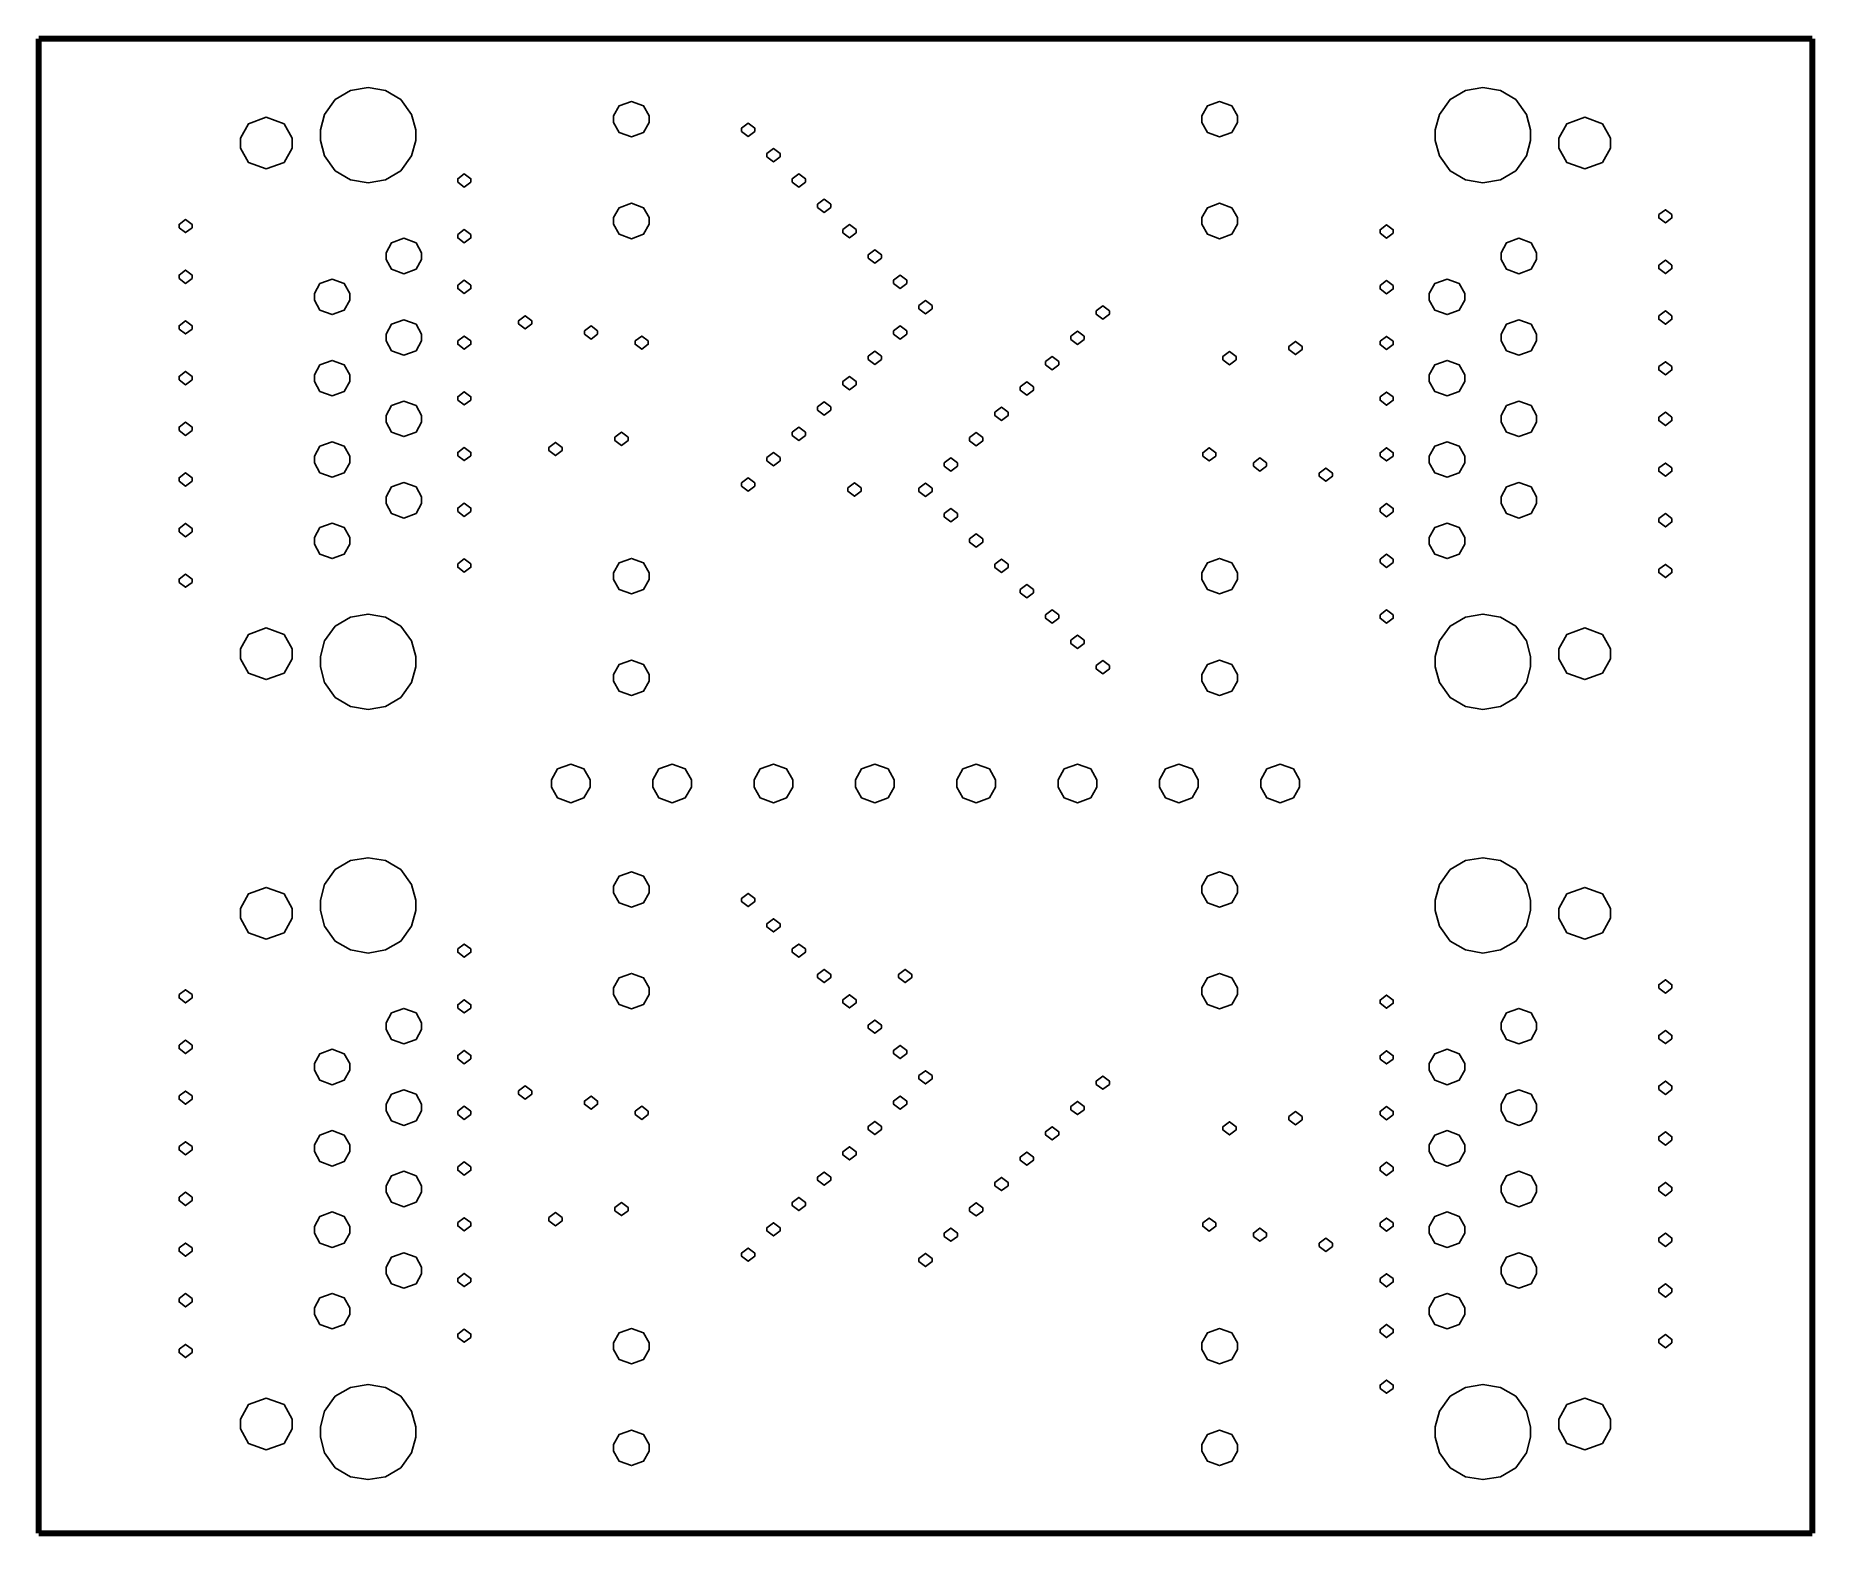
# Model space of a CAD drawing. Extents: x 0 to 1.76, y 0 to 1.48.
import ezdxf

# ---------------------------------------------------------------- set-up
doc = ezdxf.new("R2010")
doc.units = 0
doc.layers.get('0').update_dxf_attribs({"linetype": 'CONTINUOUS'})

msp = doc.modelspace()

# ---------------------------------------------------------------- linework, layer by layer
at = {"color": 13, "const_width": 0.006}
for points in [[(0.003038, 1.47803), (0.003038, 0.003038)], [(1.75304, 1.47803), (0.003038, 1.47803)], [(1.75304, 0.003038), (1.75304, 1.47803)], [(0.003038, 0.003038), (1.75304, 0.003038)]]:
    msp.add_lwpolyline(points, dxfattribs=at)
at = {"color": 173}
for points in [[(0.375054, 1.38276), (0.375054, 1.38791), (0.370985, 1.40332), (0.360351, 1.41803), (0.345269, 1.42686), (0.328017, 1.42979), (0.310764, 1.42686), (0.295682, 1.41803), (0.285047, 1.40332), (0.281033, 1.38791), (0.281033, 1.38276), (0.281033, 1.37766), (0.285047, 1.36225), (0.295682, 1.34755), (0.310764, 1.3387), (0.328017, 1.33577), (0.345269, 1.3387), (0.360351, 1.34755), (0.370985, 1.36225), (0.375054, 1.37766), (0.375054, 1.38276)], [(1.47504, 1.38276), (1.47504, 1.38791), (1.47097, 1.40332), (1.46035, 1.41803), (1.44526, 1.42686), (1.428, 1.42979), (1.41075, 1.42686), (1.39567, 1.41803), (1.38504, 1.40332), (1.38102, 1.38791), (1.38102, 1.38276), (1.38102, 1.37766), (1.38504, 1.36225), (1.39567, 1.34755), (1.41075, 1.3387), (1.428, 1.33577), (1.44526, 1.3387), (1.46035, 1.34755), (1.47097, 1.36225), (1.47504, 1.37766), (1.47504, 1.38276)], [(0.60536, 1.39844), (0.60536, 1.40175), (0.599881, 1.41157), (0.587836, 1.41596), (0.575737, 1.41157), (0.570313, 1.40175), (0.570313, 1.39844), (0.570313, 1.39518), (0.575737, 1.38536), (0.587836, 1.38097), (0.599881, 1.38536), (0.60536, 1.39518), (0.60536, 1.39844)], [(1.18571, 1.39844), (1.18571, 1.40175), (1.18023, 1.41157), (1.16819, 1.41596), (1.15614, 1.41157), (1.15072, 1.40175), (1.15072, 1.39844), (1.15072, 1.39518), (1.15614, 1.38536), (1.16819, 1.38097), (1.18023, 1.38536), (1.18571, 1.39518), (1.18571, 1.39844)], [(0.253147, 1.37484), (0.253147, 1.37967), (0.245171, 1.39399), (0.227647, 1.40039), (0.210069, 1.39399), (0.202149, 1.37967), (0.202149, 1.37484), (0.202149, 1.37006), (0.210069, 1.35574), (0.227647, 1.34939), (0.245171, 1.35574), (0.253147, 1.37006), (0.253147, 1.37484)], [(0.709526, 1.38807), (0.709526, 1.38971), (0.703017, 1.39458), (0.69656, 1.38971), (0.69656, 1.38807), (0.69656, 1.38645), (0.703017, 1.38157), (0.709526, 1.38645), (0.709526, 1.38807)], [(1.55393, 1.37484), (1.55393, 1.37967), (1.54596, 1.39399), (1.52843, 1.40039), (1.51085, 1.39399), (1.50293, 1.37967), (1.50293, 1.37484), (1.50293, 1.37006), (1.51085, 1.35574), (1.52843, 1.34939), (1.54596, 1.35574), (1.55393, 1.37006), (1.55393, 1.37484)], [(0.734538, 1.36306), (0.734538, 1.36469), (0.728028, 1.36957), (0.721517, 1.36469), (0.721517, 1.36306), (0.721517, 1.36144), (0.728028, 1.35655), (0.734538, 1.36144), (0.734538, 1.36306)], [(0.429525, 1.33805), (0.429525, 1.33968), (0.423014, 1.34456), (0.416558, 1.33968), (0.416558, 1.33805), (0.416558, 1.33643), (0.423014, 1.33154), (0.429525, 1.33643), (0.429525, 1.33805)], [(0.759549, 1.33805), (0.759549, 1.33968), (0.753039, 1.34456), (0.746528, 1.33968), (0.746528, 1.33805), (0.746528, 1.33643), (0.753039, 1.33154), (0.759549, 1.33643), (0.759549, 1.33805)], [(0.78456, 1.31304), (0.78456, 1.31467), (0.778049, 1.31955), (0.771539, 1.31467), (0.771539, 1.31304), (0.771539, 1.31142), (0.778049, 1.30653), (0.78456, 1.31142), (0.78456, 1.31304)], [(0.154514, 1.29302), (0.154514, 1.29465), (0.148004, 1.29953), (0.141547, 1.29465), (0.141547, 1.29302), (0.141547, 1.29145), (0.148004, 1.28657), (0.154514, 1.29145), (0.154514, 1.29302)], [(0.60536, 1.29807), (0.60536, 1.30138), (0.599881, 1.3112), (0.587836, 1.31559), (0.575737, 1.3112), (0.570313, 1.30138), (0.570313, 1.29807), (0.570313, 1.29481), (0.575737, 1.28499), (0.587836, 1.2806), (0.599881, 1.28499), (0.60536, 1.29481), (0.60536, 1.29807)], [(1.18571, 1.29807), (1.18571, 1.30138), (1.18023, 1.3112), (1.16819, 1.31559), (1.15614, 1.3112), (1.15072, 1.30138), (1.15072, 1.29807), (1.15072, 1.29481), (1.15614, 1.28499), (1.16819, 1.2806), (1.18023, 1.28499), (1.18571, 1.29481), (1.18571, 1.29807)], [(1.61453, 1.30273), (1.61453, 1.30436), (1.60801, 1.30924), (1.60151, 1.30436), (1.60151, 1.30273), (1.60151, 1.30116), (1.60801, 1.29628), (1.61453, 1.30116), (1.61453, 1.30273)], [(0.429525, 1.28304), (0.429525, 1.28467), (0.423014, 1.28955), (0.416558, 1.28467), (0.416558, 1.28304), (0.416558, 1.28141), (0.423014, 1.27653), (0.429525, 1.28141), (0.429525, 1.28304)], [(0.809517, 1.28803), (0.809517, 1.28966), (0.803006, 1.29454), (0.79655, 1.28966), (0.79655, 1.28803), (0.79655, 1.28646), (0.803006, 1.28158), (0.809517, 1.28646), (0.809517, 1.28803)], [(1.33952, 1.28776), (1.33952, 1.28939), (1.33301, 1.29427), (1.32655, 1.28939), (1.32655, 1.28776), (1.32655, 1.28613), (1.33301, 1.28125), (1.33952, 1.28613), (1.33952, 1.28776)], [(0.380914, 1.26346), (0.380914, 1.26676), (0.375435, 1.27658), (0.36339, 1.28098), (0.351346, 1.27658), (0.345921, 1.26676), (0.345921, 1.26346), (0.345921, 1.2602), (0.351346, 1.25038), (0.36339, 1.24598), (0.375435, 1.25038), (0.380914, 1.2602), (0.380914, 1.26346)], [(0.834526, 1.26307), (0.834526, 1.2647), (0.828017, 1.26959), (0.82156, 1.2647), (0.82156, 1.26307), (0.82156, 1.26145), (0.828017, 1.25657), (0.834526, 1.26145), (0.834526, 1.26307)], [(1.48096, 1.26346), (1.48096, 1.26676), (1.47547, 1.27658), (1.46343, 1.28098), (1.45133, 1.27658), (1.4459, 1.26676), (1.4459, 1.26346), (1.4459, 1.2602), (1.45133, 1.25038), (1.46343, 1.24598), (1.47547, 1.25038), (1.48096, 1.2602), (1.48096, 1.26346)], [(0.154514, 1.24306), (0.154514, 1.24468), (0.148004, 1.24957), (0.141547, 1.24468), (0.141547, 1.24306), (0.141547, 1.24143), (0.148004, 1.23655), (0.154514, 1.24143), (0.154514, 1.24306)], [(1.61453, 1.25277), (1.61453, 1.25439), (1.60801, 1.25928), (1.60151, 1.25439), (1.60151, 1.25277), (1.60151, 1.25114), (1.60801, 1.24626), (1.61453, 1.25114), (1.61453, 1.25277)], [(0.310113, 1.22325), (0.310113, 1.22656), (0.304633, 1.23638), (0.292589, 1.24078), (0.280544, 1.23638), (0.275119, 1.22656), (0.275119, 1.22325), (0.275119, 1.22), (0.280544, 1.21018), (0.292589, 1.20578), (0.304633, 1.21018), (0.310113, 1.22), (0.310113, 1.22325)], [(0.429525, 1.23307), (0.429525, 1.2347), (0.423014, 1.23958), (0.416558, 1.2347), (0.416558, 1.23307), (0.416558, 1.23145), (0.423014, 1.22656), (0.429525, 1.23145), (0.429525, 1.23307)], [(0.859538, 1.23806), (0.859538, 1.23969), (0.853028, 1.24457), (0.846517, 1.23969), (0.846517, 1.23806), (0.846517, 1.23644), (0.853028, 1.23155), (0.859538, 1.23644), (0.859538, 1.23806)], [(1.33952, 1.23275), (1.33952, 1.23438), (1.33301, 1.23926), (1.32655, 1.23438), (1.32655, 1.23275), (1.32655, 1.23112), (1.33301, 1.22624), (1.33952, 1.23112), (1.33952, 1.23275)], [(1.41015, 1.22325), (1.41015, 1.22656), (1.40468, 1.23638), (1.39264, 1.24078), (1.38053, 1.23638), (1.37511, 1.22656), (1.37511, 1.22325), (1.37511, 1.22), (1.38053, 1.21018), (1.39264, 1.20578), (1.40468, 1.21018), (1.41015, 1.22), (1.41015, 1.22325)], [(0.884549, 1.21305), (0.884549, 1.21468), (0.878039, 1.21956), (0.871528, 1.21468), (0.871528, 1.21305), (0.871528, 1.21143), (0.878039, 1.20654), (0.884549, 1.21143), (0.884549, 1.21305)], [(1.05952, 1.20774), (1.05952, 1.20936), (1.05301, 1.21425), (1.04655, 1.20936), (1.04655, 1.20774), (1.04655, 1.20611), (1.05301, 1.20123), (1.05952, 1.20611), (1.05952, 1.20774)], [(0.154514, 1.19303), (0.154514, 1.19466), (0.148004, 1.19954), (0.141547, 1.19466), (0.141547, 1.19303), (0.141547, 1.19146), (0.148004, 1.18658), (0.154514, 1.19146), (0.154514, 1.19303)], [(0.380914, 1.18316), (0.380914, 1.18647), (0.375435, 1.19629), (0.36339, 1.20068), (0.351346, 1.19629), (0.345921, 1.18647), (0.345921, 1.18316), (0.345921, 1.1799), (0.351346, 1.17008), (0.36339, 1.16569), (0.375435, 1.17008), (0.380914, 1.1799), (0.380914, 1.18316)], [(0.489529, 1.19802), (0.489529, 1.19965), (0.483018, 1.20454), (0.476508, 1.19965), (0.476508, 1.19802), (0.476508, 1.19645), (0.483018, 1.19157), (0.489529, 1.19645), (0.489529, 1.19802)], [(0.554525, 1.18804), (0.554525, 1.18967), (0.548014, 1.19455), (0.541558, 1.18967), (0.541558, 1.18804), (0.541558, 1.18642), (0.548014, 1.18153), (0.554525, 1.18642), (0.554525, 1.18804)], [(0.859538, 1.18804), (0.859538, 1.18967), (0.853028, 1.19455), (0.846517, 1.18967), (0.846517, 1.18804), (0.846517, 1.18642), (0.853028, 1.18153), (0.859538, 1.18642), (0.859538, 1.18804)], [(1.48096, 1.18316), (1.48096, 1.18647), (1.47547, 1.19629), (1.46343, 1.20068), (1.45133, 1.19629), (1.4459, 1.18647), (1.4459, 1.18316), (1.4459, 1.1799), (1.45133, 1.17008), (1.46343, 1.16569), (1.47547, 1.17008), (1.48096, 1.1799), (1.48096, 1.18316)], [(1.61453, 1.20275), (1.61453, 1.20437), (1.60801, 1.20926), (1.60151, 1.20437), (1.60151, 1.20275), (1.60151, 1.20112), (1.60801, 1.19623), (1.61453, 1.20112), (1.61453, 1.20275)], [(0.429525, 1.17806), (0.429525, 1.17969), (0.423014, 1.18457), (0.416558, 1.17969), (0.416558, 1.17806), (0.416558, 1.17643), (0.423014, 1.17155), (0.429525, 1.17643), (0.429525, 1.17806)], [(0.604546, 1.17806), (0.604546, 1.17969), (0.598036, 1.18457), (0.591525, 1.17969), (0.591525, 1.17806), (0.591525, 1.17643), (0.598036, 1.17155), (0.604546, 1.17643), (0.604546, 1.17806)], [(1.03456, 1.18273), (1.03456, 1.18435), (1.02805, 1.18924), (1.02154, 1.18435), (1.02154, 1.18273), (1.02154, 1.18115), (1.02805, 1.17627), (1.03456, 1.18115), (1.03456, 1.18273)], [(1.24951, 1.17274), (1.24951, 1.17437), (1.243, 1.17925), (1.23655, 1.17437), (1.23655, 1.17274), (1.23655, 1.17112), (1.243, 1.16623), (1.24951, 1.17112), (1.24951, 1.17274)], [(1.33952, 1.17773), (1.33952, 1.17936), (1.33301, 1.18424), (1.32655, 1.17936), (1.32655, 1.17773), (1.32655, 1.17616), (1.33301, 1.17128), (1.33952, 1.17616), (1.33952, 1.17773)], [(0.310113, 1.14296), (0.310113, 1.14627), (0.304633, 1.15609), (0.292589, 1.16048), (0.280544, 1.15609), (0.275119, 1.14627), (0.275119, 1.14296), (0.275119, 1.1397), (0.280544, 1.12988), (0.292589, 1.12549), (0.304633, 1.12988), (0.310113, 1.1397), (0.310113, 1.14296)], [(0.834526, 1.16303), (0.834526, 1.16466), (0.828017, 1.16954), (0.82156, 1.16466), (0.82156, 1.16303), (0.82156, 1.16146), (0.828017, 1.15657), (0.834526, 1.16146), (0.834526, 1.16303)], [(1.00955, 1.15777), (1.00955, 1.1594), (1.00304, 1.16428), (0.996528, 1.1594), (0.996528, 1.15777), (0.996528, 1.15614), (1.00304, 1.15126), (1.00955, 1.15614), (1.00955, 1.15777)], [(1.18452, 1.16276), (1.18452, 1.16439), (1.17801, 1.16927), (1.17155, 1.16439), (1.17155, 1.16276), (1.17155, 1.16113), (1.17801, 1.15625), (1.18452, 1.16113), (1.18452, 1.16276)], [(1.41015, 1.14296), (1.41015, 1.14627), (1.40468, 1.15609), (1.39264, 1.16048), (1.38053, 1.15609), (1.37511, 1.14627), (1.37511, 1.14296), (1.37511, 1.1397), (1.38053, 1.12988), (1.39264, 1.12549), (1.40468, 1.12988), (1.41015, 1.1397), (1.41015, 1.14296)], [(1.61453, 1.15272), (1.61453, 1.15435), (1.60801, 1.15923), (1.60151, 1.15435), (1.60151, 1.15272), (1.60151, 1.15115), (1.60801, 1.14627), (1.61453, 1.15115), (1.61453, 1.15272)], [(0.154514, 1.14307), (0.154514, 1.14469), (0.148004, 1.14958), (0.141547, 1.14469), (0.141547, 1.14307), (0.141547, 1.14144), (0.148004, 1.13656), (0.154514, 1.14144), (0.154514, 1.14307)], [(0.809517, 1.13807), (0.809517, 1.1397), (0.803006, 1.14459), (0.79655, 1.1397), (0.79655, 1.13807), (0.79655, 1.13645), (0.803006, 1.13157), (0.809517, 1.13645), (0.809517, 1.13807)], [(0.429525, 1.12305), (0.429525, 1.12468), (0.423014, 1.12956), (0.416558, 1.12468), (0.416558, 1.12305), (0.416558, 1.12142), (0.423014, 1.11654), (0.429525, 1.12142), (0.429525, 1.12305)], [(0.984538, 1.13276), (0.984538, 1.13439), (0.978028, 1.13927), (0.971517, 1.13439), (0.971517, 1.13276), (0.971517, 1.13113), (0.978028, 1.12625), (0.984538, 1.13113), (0.984538, 1.13276)], [(1.33952, 1.12277), (1.33952, 1.1244), (1.33301, 1.12929), (1.32655, 1.1244), (1.32655, 1.12277), (1.32655, 1.12115), (1.33301, 1.11627), (1.33952, 1.12115), (1.33952, 1.12277)], [(0.380914, 1.10287), (0.380914, 1.10617), (0.375435, 1.11599), (0.36339, 1.12039), (0.351346, 1.11599), (0.345921, 1.10617), (0.345921, 1.10287), (0.345921, 1.09961), (0.351346, 1.08979), (0.36339, 1.08539), (0.375435, 1.08979), (0.380914, 1.09961), (0.380914, 1.10287)], [(0.78456, 1.11306), (0.78456, 1.11469), (0.778049, 1.11957), (0.771539, 1.11469), (0.771539, 1.11306), (0.771539, 1.11144), (0.778049, 1.10655), (0.78456, 1.11144), (0.78456, 1.11306)], [(0.959526, 1.10775), (0.959526, 1.10938), (0.953017, 1.11426), (0.94656, 1.10938), (0.94656, 1.10775), (0.94656, 1.10612), (0.953017, 1.10124), (0.959526, 1.10612), (0.959526, 1.10775)], [(1.48096, 1.10287), (1.48096, 1.10617), (1.47547, 1.11599), (1.46343, 1.12039), (1.45133, 1.11599), (1.4459, 1.10617), (1.4459, 1.10287), (1.4459, 1.09961), (1.45133, 1.08979), (1.46343, 1.08539), (1.47547, 1.08979), (1.48096, 1.09961), (1.48096, 1.10287)], [(1.61453, 1.10276), (1.61453, 1.10438), (1.60801, 1.10927), (1.60151, 1.10438), (1.60151, 1.10276), (1.60151, 1.10113), (1.60801, 1.09625), (1.61453, 1.10113), (1.61453, 1.10276)], [(0.154514, 1.09304), (0.154514, 1.09467), (0.148004, 1.09956), (0.141547, 1.09467), (0.141547, 1.09304), (0.141547, 1.09142), (0.148004, 1.08653), (0.154514, 1.09142), (0.154514, 1.09304)], [(0.584526, 1.08306), (0.584526, 1.08469), (0.578017, 1.08957), (0.57156, 1.08469), (0.57156, 1.08306), (0.57156, 1.08143), (0.578017, 1.07655), (0.584526, 1.08143), (0.584526, 1.08306)], [(0.759549, 1.08805), (0.759549, 1.08968), (0.753039, 1.09456), (0.746528, 1.08968), (0.746528, 1.08805), (0.746528, 1.08643), (0.753039, 1.08154), (0.759549, 1.08643), (0.759549, 1.08805)], [(0.934517, 1.08274), (0.934517, 1.08436), (0.928006, 1.08925), (0.92155, 1.08436), (0.92155, 1.08274), (0.92155, 1.08111), (0.928006, 1.07623), (0.934517, 1.08111), (0.934517, 1.08274)], [(0.310113, 1.06266), (0.310113, 1.06597), (0.304633, 1.07579), (0.292589, 1.08019), (0.280544, 1.07579), (0.275119, 1.06597), (0.275119, 1.06266), (0.275119, 1.05941), (0.280544, 1.04959), (0.292589, 1.04519), (0.304633, 1.04959), (0.310113, 1.05941), (0.310113, 1.06266)], [(0.429525, 1.06803), (0.429525, 1.06966), (0.423014, 1.07454), (0.416558, 1.06966), (0.416558, 1.06803), (0.416558, 1.06646), (0.423014, 1.06158), (0.429525, 1.06646), (0.429525, 1.06803)], [(0.519532, 1.07302), (0.519532, 1.07465), (0.513021, 1.07954), (0.506511, 1.07465), (0.506511, 1.07302), (0.506511, 1.07145), (0.513021, 1.06657), (0.519532, 1.07145), (0.519532, 1.07302)], [(1.16455, 1.06776), (1.16455, 1.06939), (1.15804, 1.07427), (1.15153, 1.06939), (1.15153, 1.06776), (1.15153, 1.06613), (1.15804, 1.06125), (1.16455, 1.06613), (1.16455, 1.06776)], [(1.33952, 1.06776), (1.33952, 1.06939), (1.33301, 1.07427), (1.32655, 1.06939), (1.32655, 1.06776), (1.32655, 1.06613), (1.33301, 1.06125), (1.33952, 1.06613), (1.33952, 1.06776)], [(1.41015, 1.06266), (1.41015, 1.06597), (1.40468, 1.07579), (1.39264, 1.08019), (1.38053, 1.07579), (1.37511, 1.06597), (1.37511, 1.06266), (1.37511, 1.05941), (1.38053, 1.04959), (1.39264, 1.04519), (1.40468, 1.04959), (1.41015, 1.05941), (1.41015, 1.06266)], [(0.734538, 1.06304), (0.734538, 1.06467), (0.728028, 1.06955), (0.721517, 1.06467), (0.721517, 1.06304), (0.721517, 1.06142), (0.728028, 1.05653), (0.734538, 1.06142), (0.734538, 1.06304)], [(0.90956, 1.05773), (0.90956, 1.05935), (0.903049, 1.06424), (0.896539, 1.05935), (0.896539, 1.05773), (0.896539, 1.05615), (0.903049, 1.05127), (0.90956, 1.05615), (0.90956, 1.05773)], [(1.21452, 1.05773), (1.21452, 1.05935), (1.20801, 1.06424), (1.20155, 1.05935), (1.20155, 1.05773), (1.20155, 1.05615), (1.20801, 1.05127), (1.21452, 1.05615), (1.21452, 1.05773)], [(1.27951, 1.04774), (1.27951, 1.04937), (1.273, 1.05425), (1.26655, 1.04937), (1.26655, 1.04774), (1.26655, 1.04612), (1.273, 1.04123), (1.27951, 1.04612), (1.27951, 1.04774)], [(1.61453, 1.05273), (1.61453, 1.05436), (1.60801, 1.05924), (1.60151, 1.05436), (1.60151, 1.05273), (1.60151, 1.05116), (1.60801, 1.04628), (1.61453, 1.05116), (1.61453, 1.05273)], [(0.154514, 1.04302), (0.154514, 1.04465), (0.148004, 1.04953), (0.141547, 1.04465), (0.141547, 1.04302), (0.141547, 1.04145), (0.148004, 1.03657), (0.154514, 1.04145), (0.154514, 1.04302)], [(0.380914, 1.02246), (0.380914, 1.02577), (0.375435, 1.03559), (0.36339, 1.03998), (0.351346, 1.03559), (0.345921, 1.02577), (0.345921, 1.02246), (0.345921, 1.01921), (0.351346, 1.00939), (0.36339, 1.00499), (0.375435, 1.00939), (0.380914, 1.01921), (0.380914, 1.02246)], [(0.709526, 1.03803), (0.709526, 1.03966), (0.703017, 1.04454), (0.69656, 1.03966), (0.69656, 1.03803), (0.69656, 1.03646), (0.703017, 1.03157), (0.709526, 1.03646), (0.709526, 1.03803)], [(0.814507, 1.03304), (0.814507, 1.03467), (0.807997, 1.03955), (0.80154, 1.03467), (0.80154, 1.03304), (0.80154, 1.03141), (0.807997, 1.02653), (0.814507, 1.03141), (0.814507, 1.03304)], [(0.884549, 1.03277), (0.884549, 1.0344), (0.878039, 1.03928), (0.871528, 1.0344), (0.871528, 1.03277), (0.871528, 1.03114), (0.878039, 1.02626), (0.884549, 1.03114), (0.884549, 1.03277)], [(1.48096, 1.02246), (1.48096, 1.02577), (1.47547, 1.03559), (1.46343, 1.03998), (1.45133, 1.03559), (1.4459, 1.02577), (1.4459, 1.02246), (1.4459, 1.01921), (1.45133, 1.00939), (1.46343, 1.00499), (1.47547, 1.00939), (1.48096, 1.01921), (1.48096, 1.02246)], [(0.429525, 1.01307), (0.429525, 1.0147), (0.423014, 1.01959), (0.416558, 1.0147), (0.416558, 1.01307), (0.416558, 1.01145), (0.423014, 1.00657), (0.429525, 1.01145), (0.429525, 1.01307)], [(1.33952, 1.01275), (1.33952, 1.01438), (1.33301, 1.01926), (1.32655, 1.01438), (1.32655, 1.01275), (1.32655, 1.01112), (1.33301, 1.00624), (1.33952, 1.01112), (1.33952, 1.01275)], [(0.90956, 1.00776), (0.90956, 1.00939), (0.903049, 1.01427), (0.896539, 1.00939), (0.896539, 1.00776), (0.896539, 1.00613), (0.903049, 1.00125), (0.90956, 1.00613), (0.90956, 1.00776)], [(1.61453, 1.00277), (1.61453, 1.00439), (1.60801, 1.00928), (1.60151, 1.00439), (1.60151, 1.00277), (1.60151, 1.00114), (1.60801, 0.996257), (1.61453, 1.00114), (1.61453, 1.00277)], [(0.154514, 0.993056), (0.154514, 0.994683), (0.148004, 0.999567), (0.141547, 0.994683), (0.141547, 0.993056), (0.141547, 0.991428), (0.148004, 0.986546), (0.154514, 0.991428), (0.154514, 0.993056)], [(0.310113, 0.982368), (0.310113, 0.985678), (0.304633, 0.995497), (0.292589, 0.999892), (0.280544, 0.995497), (0.275119, 0.985678), (0.275119, 0.982368), (0.275119, 0.979113), (0.280544, 0.969293), (0.292589, 0.964899), (0.304633, 0.969293), (0.310113, 0.979113), (0.310113, 0.982368)], [(0.934517, 0.982747), (0.934517, 0.984375), (0.928006, 0.989258), (0.92155, 0.984375), (0.92155, 0.982747), (0.92155, 0.981119), (0.928006, 0.976238), (0.934517, 0.981119), (0.934517, 0.982747)], [(1.41015, 0.982368), (1.41015, 0.985678), (1.40468, 0.995497), (1.39264, 0.999892), (1.38053, 0.995497), (1.37511, 0.985678), (1.37511, 0.982368), (1.37511, 0.979113), (1.38053, 0.969293), (1.39264, 0.964899), (1.40468, 0.969293), (1.41015, 0.979113), (1.41015, 0.982368)], [(1.33952, 0.962728), (1.33952, 0.964356), (1.33301, 0.969239), (1.32655, 0.964356), (1.32655, 0.962728), (1.32655, 0.961154), (1.33301, 0.956272), (1.33952, 0.961154), (1.33952, 0.962728)], [(0.154514, 0.943033), (0.154514, 0.944661), (0.148004, 0.949544), (0.141547, 0.944661), (0.141547, 0.943033), (0.141547, 0.941461), (0.148004, 0.936578), (0.154514, 0.941461), (0.154514, 0.943033)], [(0.429525, 0.958062), (0.429525, 0.95969), (0.423014, 0.964572), (0.416558, 0.95969), (0.416558, 0.958062), (0.416558, 0.956435), (0.423014, 0.951551), (0.429525, 0.956435), (0.429525, 0.958062)], [(0.60536, 0.947646), (0.60536, 0.950956), (0.599881, 0.960775), (0.587836, 0.965169), (0.575737, 0.960775), (0.570313, 0.950956), (0.570313, 0.947646), (0.570313, 0.94439), (0.575737, 0.934571), (0.587836, 0.930176), (0.599881, 0.934571), (0.60536, 0.94439), (0.60536, 0.947646)], [(0.959526, 0.957736), (0.959526, 0.959364), (0.953017, 0.964247), (0.94656, 0.959364), (0.94656, 0.957736), (0.94656, 0.956108), (0.953017, 0.951226), (0.959526, 0.956108), (0.959526, 0.957736)], [(1.18571, 0.947646), (1.18571, 0.950956), (1.18023, 0.960775), (1.16819, 0.965169), (1.15614, 0.960775), (1.15072, 0.950956), (1.15072, 0.947646), (1.15072, 0.94439), (1.15614, 0.934571), (1.16819, 0.930176), (1.18023, 0.934571), (1.18571, 0.94439), (1.18571, 0.947646)], [(1.61453, 0.952746), (1.61453, 0.954372), (1.60801, 0.959256), (1.60151, 0.954372), (1.60151, 0.952746), (1.60151, 0.951118), (1.60801, 0.946235), (1.61453, 0.951118), (1.61453, 0.952746)], [(0.984538, 0.932726), (0.984538, 0.934353), (0.978028, 0.939236), (0.971517, 0.934353), (0.971517, 0.932726), (0.971517, 0.931153), (0.978028, 0.926269), (0.984538, 0.931153), (0.984538, 0.932726)], [(1.00955, 0.907769), (1.00955, 0.909397), (1.00304, 0.914279), (0.996528, 0.909397), (0.996528, 0.907769), (0.996528, 0.906142), (1.00304, 0.901258), (1.00955, 0.906142), (1.00955, 0.907769)], [(1.33952, 0.907769), (1.33952, 0.909397), (1.33301, 0.914279), (1.32655, 0.909397), (1.32655, 0.907769), (1.32655, 0.906142), (1.33301, 0.901258), (1.33952, 0.906142), (1.33952, 0.907769)], [(0.253147, 0.870931), (0.253147, 0.87576), (0.245171, 0.890082), (0.227647, 0.896485), (0.210069, 0.890082), (0.202149, 0.87576), (0.202149, 0.870931), (0.202149, 0.866157), (0.210069, 0.851833), (0.227647, 0.845486), (0.245171, 0.851833), (0.253147, 0.866157), (0.253147, 0.870931)], [(0.375054, 0.863064), (0.375054, 0.868218), (0.370985, 0.883626), (0.360351, 0.898329), (0.345269, 0.907172), (0.328017, 0.910101), (0.310764, 0.907172), (0.295682, 0.898329), (0.285047, 0.883626), (0.281033, 0.868218), (0.281033, 0.863064), (0.281033, 0.857964), (0.285047, 0.842557), (0.295682, 0.827854), (0.310764, 0.819011), (0.328017, 0.816081), (0.345269, 0.819011), (0.360351, 0.827854), (0.370985, 0.842557), (0.375054, 0.857964), (0.375054, 0.863064)], [(1.47504, 0.863064), (1.47504, 0.868218), (1.47097, 0.883626), (1.46035, 0.898329), (1.44526, 0.907172), (1.428, 0.910101), (1.41075, 0.907172), (1.39567, 0.898329), (1.38504, 0.883626), (1.38102, 0.868218), (1.38102, 0.863064), (1.38102, 0.857964), (1.38504, 0.842557), (1.39567, 0.827854), (1.41075, 0.819011), (1.428, 0.816081), (1.44526, 0.819011), (1.46035, 0.827854), (1.47097, 0.842557), (1.47504, 0.857964), (1.47504, 0.863064)], [(1.55393, 0.870931), (1.55393, 0.87576), (1.54596, 0.890082), (1.52843, 0.896485), (1.51085, 0.890082), (1.50293, 0.87576), (1.50293, 0.870931), (1.50293, 0.866157), (1.51085, 0.851833), (1.52843, 0.845486), (1.54596, 0.851833), (1.55393, 0.866157), (1.55393, 0.870931)], [(1.03456, 0.882758), (1.03456, 0.884386), (1.02805, 0.889268), (1.02154, 0.884386), (1.02154, 0.882758), (1.02154, 0.881131), (1.02805, 0.876247), (1.03456, 0.881131), (1.03456, 0.882758)], [(0.60536, 0.847331), (0.60536, 0.85064), (0.599881, 0.86046), (0.587836, 0.864854), (0.575737, 0.86046), (0.570313, 0.85064), (0.570313, 0.847331), (0.570313, 0.844075), (0.575737, 0.834256), (0.587836, 0.829861), (0.599881, 0.834256), (0.60536, 0.844075), (0.60536, 0.847331)], [(1.05952, 0.857747), (1.05952, 0.859375), (1.05301, 0.864258), (1.04655, 0.859375), (1.04655, 0.857747), (1.04655, 0.856119), (1.05301, 0.851238), (1.05952, 0.856119), (1.05952, 0.857747)], [(1.18571, 0.847331), (1.18571, 0.85064), (1.18023, 0.86046), (1.16819, 0.864854), (1.15614, 0.86046), (1.15072, 0.85064), (1.15072, 0.847331), (1.15072, 0.844075), (1.15614, 0.834256), (1.16819, 0.829861), (1.18023, 0.834256), (1.18571, 0.844075), (1.18571, 0.847331)], [(0.547037, 0.743056), (0.547037, 0.746636), (0.541069, 0.757324), (0.528049, 0.762099), (0.514974, 0.757324), (0.50906, 0.746636), (0.50906, 0.743056), (0.50906, 0.739529), (0.514974, 0.728842), (0.528049, 0.724067), (0.541069, 0.728842), (0.547037, 0.739529), (0.547037, 0.743056)], [(0.647026, 0.743056), (0.647026, 0.746636), (0.64106, 0.757324), (0.628039, 0.762099), (0.614963, 0.757324), (0.60905, 0.746636), (0.60905, 0.743056), (0.60905, 0.739529), (0.614963, 0.728842), (0.628039, 0.724067), (0.64106, 0.728842), (0.647026, 0.739529), (0.647026, 0.743056)], [(0.747017, 0.743056), (0.747017, 0.746636), (0.741049, 0.757324), (0.728028, 0.762099), (0.714953, 0.757324), (0.709039, 0.746636), (0.709039, 0.743056), (0.709039, 0.739529), (0.714953, 0.728842), (0.728028, 0.724067), (0.741049, 0.728842), (0.747017, 0.739529), (0.747017, 0.743056)], [(0.84706, 0.743056), (0.84706, 0.746636), (0.841092, 0.757324), (0.828017, 0.762099), (0.814942, 0.757324), (0.809028, 0.746636), (0.809028, 0.743056), (0.809028, 0.739529), (0.814942, 0.728842), (0.828017, 0.724067), (0.841092, 0.728842), (0.84706, 0.739529), (0.84706, 0.743056)], [(0.947049, 0.743056), (0.947049, 0.746636), (0.941081, 0.757324), (0.928006, 0.762099), (0.914931, 0.757324), (0.909017, 0.746636), (0.909017, 0.743056), (0.909017, 0.739529), (0.914931, 0.728842), (0.928006, 0.724067), (0.941081, 0.728842), (0.947049, 0.739529), (0.947049, 0.743056)], [(1.04704, 0.743056), (1.04704, 0.746636), (1.04107, 0.757324), (1.02805, 0.762099), (1.01497, 0.757324), (1.00906, 0.746636), (1.00906, 0.743056), (1.00906, 0.739529), (1.01497, 0.728842), (1.02805, 0.724067), (1.04107, 0.728842), (1.04704, 0.739529), (1.04704, 0.743056)], [(1.14703, 0.743056), (1.14703, 0.746636), (1.14106, 0.757324), (1.12804, 0.762099), (1.11496, 0.757324), (1.10905, 0.746636), (1.10905, 0.743056), (1.10905, 0.739529), (1.11496, 0.728842), (1.12804, 0.724067), (1.14106, 0.728842), (1.14703, 0.739529), (1.14703, 0.743056)], [(1.24702, 0.743056), (1.24702, 0.746636), (1.24105, 0.757324), (1.22803, 0.762099), (1.21495, 0.757324), (1.20904, 0.746636), (1.20904, 0.743056), (1.20904, 0.739529), (1.21495, 0.728842), (1.22803, 0.724067), (1.24105, 0.728842), (1.24702, 0.739529), (1.24702, 0.743056)], [(0.375054, 0.622775), (0.375054, 0.627929), (0.370985, 0.643338), (0.360351, 0.65804), (0.345269, 0.666883), (0.328017, 0.669814), (0.310764, 0.666883), (0.295682, 0.65804), (0.285047, 0.643338), (0.281033, 0.627929), (0.281033, 0.622775), (0.281033, 0.617676), (0.285047, 0.602214), (0.295682, 0.587511), (0.310764, 0.578722), (0.328017, 0.575737), (0.345269, 0.578722), (0.360351, 0.587511), (0.370985, 0.602214), (0.375054, 0.617676), (0.375054, 0.622775)], [(1.47504, 0.622775), (1.47504, 0.627929), (1.47097, 0.643338), (1.46035, 0.65804), (1.44526, 0.666883), (1.428, 0.669814), (1.41075, 0.666883), (1.39567, 0.65804), (1.38504, 0.643338), (1.38102, 0.627929), (1.38102, 0.622775), (1.38102, 0.617676), (1.38504, 0.602214), (1.39567, 0.587511), (1.41075, 0.578722), (1.428, 0.575737), (1.44526, 0.578722), (1.46035, 0.587511), (1.47097, 0.602214), (1.47504, 0.617676), (1.47504, 0.622775)], [(0.60536, 0.638456), (0.60536, 0.641764), (0.599881, 0.651585), (0.587836, 0.655979), (0.575737, 0.651585), (0.570313, 0.641764), (0.570313, 0.638456), (0.570313, 0.6352), (0.575737, 0.625379), (0.587836, 0.620985), (0.599881, 0.625379), (0.60536, 0.6352), (0.60536, 0.638456)], [(1.18571, 0.638456), (1.18571, 0.641764), (1.18023, 0.651585), (1.16819, 0.655979), (1.15614, 0.651585), (1.15072, 0.641764), (1.15072, 0.638456), (1.15072, 0.6352), (1.15614, 0.625379), (1.16819, 0.620985), (1.18023, 0.625379), (1.18571, 0.6352), (1.18571, 0.638456)], [(0.253147, 0.614854), (0.253147, 0.619683), (0.245171, 0.634006), (0.227647, 0.640408), (0.210069, 0.634006), (0.202149, 0.619683), (0.202149, 0.614854), (0.202149, 0.610081), (0.210069, 0.595757), (0.227647, 0.589356), (0.245171, 0.595757), (0.253147, 0.610081), (0.253147, 0.614854)], [(0.709526, 0.628039), (0.709526, 0.629665), (0.703017, 0.634549), (0.69656, 0.629665), (0.69656, 0.628039), (0.69656, 0.626411), (0.703017, 0.621528), (0.709526, 0.626411), (0.709526, 0.628039)], [(1.55393, 0.614854), (1.55393, 0.619683), (1.54596, 0.634006), (1.52843, 0.640408), (1.51085, 0.634006), (1.50293, 0.619683), (1.50293, 0.614854), (1.50293, 0.610081), (1.51085, 0.595757), (1.52843, 0.589356), (1.54596, 0.595757), (1.55393, 0.610081), (1.55393, 0.614854)], [(0.734538, 0.603028), (0.734538, 0.604656), (0.728028, 0.609538), (0.721517, 0.604656), (0.721517, 0.603028), (0.721517, 0.601454), (0.728028, 0.596571), (0.734538, 0.601454), (0.734538, 0.603028)], [(0.429525, 0.578071), (0.429525, 0.579699), (0.423014, 0.584581), (0.416558, 0.579699), (0.416558, 0.578071), (0.416558, 0.576443), (0.423014, 0.57156), (0.429525, 0.576443), (0.429525, 0.578071)], [(0.759549, 0.578071), (0.759549, 0.579699), (0.753039, 0.584581), (0.746528, 0.579699), (0.746528, 0.578071), (0.746528, 0.576443), (0.753039, 0.57156), (0.759549, 0.576443), (0.759549, 0.578071)], [(0.60536, 0.538032), (0.60536, 0.541342), (0.599881, 0.551161), (0.587836, 0.555556), (0.575737, 0.551161), (0.570313, 0.541342), (0.570313, 0.538032), (0.570313, 0.534776), (0.575737, 0.524957), (0.587836, 0.520562), (0.599881, 0.524957), (0.60536, 0.534776), (0.60536, 0.538032)], [(0.78456, 0.55306), (0.78456, 0.554688), (0.778049, 0.559571), (0.771539, 0.554688), (0.771539, 0.55306), (0.771539, 0.551432), (0.778049, 0.54655), (0.78456, 0.551432), (0.78456, 0.55306)], [(0.864529, 0.55306), (0.864529, 0.554688), (0.858018, 0.559571), (0.851508, 0.554688), (0.851508, 0.55306), (0.851508, 0.551432), (0.858018, 0.54655), (0.864529, 0.551432), (0.864529, 0.55306)], [(1.18571, 0.538032), (1.18571, 0.541342), (1.18023, 0.551161), (1.16819, 0.555556), (1.15614, 0.551161), (1.15072, 0.541342), (1.15072, 0.538032), (1.15072, 0.534776), (1.15614, 0.524957), (1.16819, 0.520562), (1.18023, 0.524957), (1.18571, 0.534776), (1.18571, 0.538032)], [(1.61453, 0.542751), (1.61453, 0.544379), (1.60801, 0.549263), (1.60151, 0.544379), (1.60151, 0.542751), (1.60151, 0.541124), (1.60801, 0.536242), (1.61453, 0.541124), (1.61453, 0.542751)], [(0.154514, 0.53304), (0.154514, 0.534668), (0.148004, 0.539551), (0.141547, 0.534668), (0.141547, 0.53304), (0.141547, 0.531412), (0.148004, 0.526531), (0.154514, 0.531412), (0.154514, 0.53304)], [(0.429525, 0.523058), (0.429525, 0.524685), (0.423014, 0.529568), (0.416558, 0.524685), (0.416558, 0.523058), (0.416558, 0.521431), (0.423014, 0.516547), (0.429525, 0.521431), (0.429525, 0.523058)], [(0.809517, 0.528049), (0.809517, 0.529676), (0.803006, 0.53456), (0.79655, 0.529676), (0.79655, 0.528049), (0.79655, 0.526421), (0.803006, 0.521539), (0.809517, 0.526421), (0.809517, 0.528049)], [(1.33952, 0.527724), (1.33952, 0.529351), (1.33301, 0.534233), (1.32655, 0.529351), (1.32655, 0.527724), (1.32655, 0.52615), (1.33301, 0.521268), (1.33952, 0.52615), (1.33952, 0.527724)], [(0.380914, 0.503472), (0.380914, 0.506782), (0.375435, 0.516601), (0.36339, 0.520996), (0.351346, 0.516601), (0.345921, 0.506782), (0.345921, 0.503472), (0.345921, 0.500217), (0.351346, 0.490343), (0.36339, 0.485949), (0.375435, 0.490343), (0.380914, 0.500217), (0.380914, 0.503472)], [(0.834526, 0.503039), (0.834526, 0.504665), (0.828017, 0.509549), (0.82156, 0.504665), (0.82156, 0.503039), (0.82156, 0.501411), (0.828017, 0.496528), (0.834526, 0.501411), (0.834526, 0.503039)], [(1.48096, 0.503472), (1.48096, 0.506782), (1.47547, 0.516601), (1.46343, 0.520996), (1.45133, 0.516601), (1.4459, 0.506782), (1.4459, 0.503472), (1.4459, 0.500217), (1.45133, 0.490343), (1.46343, 0.485949), (1.47547, 0.490343), (1.48096, 0.500217), (1.48096, 0.503472)], [(1.61453, 0.492731), (1.61453, 0.494358), (1.60801, 0.49924), (1.60151, 0.494358), (1.60151, 0.492731), (1.60151, 0.491157), (1.60801, 0.486274), (1.61453, 0.491157), (1.61453, 0.492731)], [(0.154514, 0.483074), (0.154514, 0.4847), (0.148004, 0.489583), (0.141547, 0.4847), (0.141547, 0.483074), (0.141547, 0.481446), (0.148004, 0.476563), (0.154514, 0.481446), (0.154514, 0.483074)], [(0.310113, 0.463271), (0.310113, 0.466581), (0.304633, 0.4764), (0.292589, 0.480794), (0.280544, 0.4764), (0.275119, 0.466581), (0.275119, 0.463271), (0.275119, 0.460015), (0.280544, 0.450196), (0.292589, 0.445801), (0.304633, 0.450196), (0.310113, 0.460015), (0.310113, 0.463271)], [(0.429525, 0.473036), (0.429525, 0.474664), (0.423014, 0.479546), (0.416558, 0.474664), (0.416558, 0.473036), (0.416558, 0.471408), (0.423014, 0.466525), (0.429525, 0.471408), (0.429525, 0.473036)], [(0.859538, 0.478028), (0.859538, 0.479656), (0.853028, 0.484537), (0.846517, 0.479656), (0.846517, 0.478028), (0.846517, 0.476454), (0.853028, 0.471571), (0.859538, 0.476454), (0.859538, 0.478028)], [(1.33952, 0.472765), (1.33952, 0.474393), (1.33301, 0.479275), (1.32655, 0.474393), (1.32655, 0.472765), (1.32655, 0.471138), (1.33301, 0.466254), (1.33952, 0.471138), (1.33952, 0.472765)], [(1.41015, 0.463271), (1.41015, 0.466581), (1.40468, 0.4764), (1.39264, 0.480794), (1.38053, 0.4764), (1.37511, 0.466581), (1.37511, 0.463271), (1.37511, 0.460015), (1.38053, 0.450196), (1.39264, 0.445801), (1.40468, 0.450196), (1.41015, 0.460015), (1.41015, 0.463271)], [(0.884549, 0.453071), (0.884549, 0.454699), (0.878039, 0.459581), (0.871528, 0.454699), (0.871528, 0.453071), (0.871528, 0.451443), (0.878039, 0.44656), (0.884549, 0.451443), (0.884549, 0.453071)], [(0.154514, 0.433051), (0.154514, 0.434679), (0.148004, 0.439561), (0.141547, 0.434679), (0.141547, 0.433051), (0.141547, 0.431424), (0.148004, 0.42654), (0.154514, 0.431424), (0.154514, 0.433051)], [(0.380914, 0.423122), (0.380914, 0.426432), (0.375435, 0.436307), (0.36339, 0.440701), (0.351346, 0.436307), (0.345921, 0.426432), (0.345921, 0.423122), (0.345921, 0.419868), (0.351346, 0.410047), (0.36339, 0.405653), (0.375435, 0.410047), (0.380914, 0.419868), (0.380914, 0.423122)], [(0.489529, 0.438043), (0.489529, 0.439671), (0.483018, 0.444553), (0.476508, 0.439671), (0.476508, 0.438043), (0.476508, 0.436415), (0.483018, 0.431532), (0.489529, 0.436415), (0.489529, 0.438043)], [(1.05952, 0.447754), (1.05952, 0.449382), (1.05301, 0.454264), (1.04655, 0.449382), (1.04655, 0.447754), (1.04655, 0.446126), (1.05301, 0.441243), (1.05952, 0.446126), (1.05952, 0.447754)], [(1.48096, 0.423122), (1.48096, 0.426432), (1.47547, 0.436307), (1.46343, 0.440701), (1.45133, 0.436307), (1.4459, 0.426432), (1.4459, 0.423122), (1.4459, 0.419868), (1.45133, 0.410047), (1.46343, 0.405653), (1.47547, 0.410047), (1.48096, 0.419868), (1.48096, 0.423122)], [(1.61453, 0.442763), (1.61453, 0.44439), (1.60801, 0.449274), (1.60151, 0.44439), (1.60151, 0.442763), (1.60151, 0.441135), (1.60801, 0.436253), (1.61453, 0.441135), (1.61453, 0.442763)], [(0.429525, 0.418024), (0.429525, 0.41965), (0.423014, 0.424533), (0.416558, 0.41965), (0.416558, 0.418024), (0.416558, 0.41645), (0.423014, 0.411567), (0.429525, 0.41645), (0.429525, 0.418024)], [(0.554525, 0.42806), (0.554525, 0.429688), (0.548014, 0.434571), (0.541558, 0.429688), (0.541558, 0.42806), (0.541558, 0.426432), (0.548014, 0.42155), (0.554525, 0.426432), (0.554525, 0.42806)], [(0.604546, 0.418024), (0.604546, 0.41965), (0.598036, 0.424533), (0.591525, 0.41965), (0.591525, 0.418024), (0.591525, 0.41645), (0.598036, 0.411567), (0.604546, 0.41645), (0.604546, 0.418024)], [(0.859538, 0.42806), (0.859538, 0.429688), (0.853028, 0.434571), (0.846517, 0.429688), (0.846517, 0.42806), (0.846517, 0.426432), (0.853028, 0.42155), (0.859538, 0.426432), (0.859538, 0.42806)], [(1.03456, 0.422743), (1.03456, 0.424371), (1.02805, 0.429254), (1.02154, 0.424371), (1.02154, 0.422743), (1.02154, 0.421115), (1.02805, 0.416233), (1.03456, 0.421115), (1.03456, 0.422743)], [(1.33952, 0.417751), (1.33952, 0.419379), (1.33301, 0.424263), (1.32655, 0.419379), (1.32655, 0.417751), (1.32655, 0.416124), (1.33301, 0.411242), (1.33952, 0.416124), (1.33952, 0.417751)], [(0.834526, 0.403049), (0.834526, 0.404676), (0.828017, 0.40956), (0.82156, 0.404676), (0.82156, 0.403049), (0.82156, 0.401421), (0.828017, 0.396539), (0.834526, 0.401421), (0.834526, 0.403049)], [(1.00955, 0.397732), (1.00955, 0.39936), (1.00304, 0.404243), (0.996528, 0.39936), (0.996528, 0.397732), (0.996528, 0.396158), (1.00304, 0.391276), (1.00955, 0.396158), (1.00955, 0.397732)], [(1.18452, 0.402724), (1.18452, 0.404351), (1.17801, 0.409233), (1.17155, 0.404351), (1.17155, 0.402724), (1.17155, 0.40115), (1.17801, 0.396268), (1.18452, 0.40115), (1.18452, 0.402724)], [(1.24951, 0.412761), (1.24951, 0.414387), (1.243, 0.419271), (1.23655, 0.414387), (1.23655, 0.412761), (1.23655, 0.411133), (1.243, 0.40625), (1.24951, 0.411133), (1.24951, 0.412761)], [(0.154514, 0.383029), (0.154514, 0.384657), (0.148004, 0.38954), (0.141547, 0.384657), (0.141547, 0.383029), (0.141547, 0.381456), (0.148004, 0.376574), (0.154514, 0.381456), (0.154514, 0.383029)], [(0.310113, 0.382975), (0.310113, 0.386285), (0.304633, 0.396104), (0.292589, 0.400499), (0.280544, 0.396104), (0.275119, 0.386285), (0.275119, 0.382975), (0.275119, 0.379719), (0.280544, 0.369846), (0.292589, 0.365451), (0.304633, 0.369846), (0.310113, 0.379719), (0.310113, 0.382975)], [(1.41015, 0.382975), (1.41015, 0.386285), (1.40468, 0.396104), (1.39264, 0.400499), (1.38053, 0.396104), (1.37511, 0.386285), (1.37511, 0.382975), (1.37511, 0.379719), (1.38053, 0.369846), (1.39264, 0.365451), (1.40468, 0.369846), (1.41015, 0.379719), (1.41015, 0.382975)], [(1.61453, 0.39274), (1.61453, 0.394368), (1.60801, 0.399251), (1.60151, 0.394368), (1.60151, 0.39274), (1.60151, 0.391114), (1.60801, 0.386231), (1.61453, 0.391114), (1.61453, 0.39274)], [(0.429525, 0.363064), (0.429525, 0.364692), (0.423014, 0.369575), (0.416558, 0.364692), (0.416558, 0.363064), (0.416558, 0.361436), (0.423014, 0.356554), (0.429525, 0.361436), (0.429525, 0.363064)], [(0.809517, 0.378039), (0.809517, 0.379665), (0.803006, 0.384549), (0.79655, 0.379665), (0.79655, 0.378039), (0.79655, 0.376411), (0.803006, 0.371528), (0.809517, 0.376411), (0.809517, 0.378039)], [(0.984538, 0.372775), (0.984538, 0.374403), (0.978028, 0.379286), (0.971517, 0.374403), (0.971517, 0.372775), (0.971517, 0.371149), (0.978028, 0.366265), (0.984538, 0.371149), (0.984538, 0.372775)], [(1.33952, 0.362739), (1.33952, 0.364367), (1.33301, 0.369249), (1.32655, 0.364367), (1.32655, 0.362739), (1.32655, 0.361111), (1.33301, 0.356228), (1.33952, 0.361111), (1.33952, 0.362739)], [(0.380914, 0.342828), (0.380914, 0.346137), (0.375435, 0.355957), (0.36339, 0.360351), (0.351346, 0.355957), (0.345921, 0.346137), (0.345921, 0.342828), (0.345921, 0.339572), (0.351346, 0.329753), (0.36339, 0.325358), (0.375435, 0.329753), (0.380914, 0.339572), (0.380914, 0.342828)], [(0.78456, 0.353028), (0.78456, 0.354656), (0.778049, 0.359537), (0.771539, 0.354656), (0.771539, 0.353028), (0.771539, 0.351454), (0.778049, 0.346571), (0.78456, 0.351454), (0.78456, 0.353028)], [(0.959526, 0.347765), (0.959526, 0.349393), (0.953017, 0.354275), (0.94656, 0.349393), (0.94656, 0.347765), (0.94656, 0.346137), (0.953017, 0.341254), (0.959526, 0.346137), (0.959526, 0.347765)], [(1.48096, 0.342828), (1.48096, 0.346137), (1.47547, 0.355957), (1.46343, 0.360351), (1.45133, 0.355957), (1.4459, 0.346137), (1.4459, 0.342828), (1.4459, 0.339572), (1.45133, 0.329753), (1.46343, 0.325358), (1.47547, 0.329753), (1.48096, 0.339572), (1.48096, 0.342828)], [(0.154514, 0.333062), (0.154514, 0.33469), (0.148004, 0.339572), (0.141547, 0.33469), (0.141547, 0.333062), (0.141547, 0.331435), (0.148004, 0.326551), (0.154514, 0.331435), (0.154514, 0.333062)], [(0.759549, 0.328071), (0.759549, 0.329699), (0.753039, 0.334581), (0.746528, 0.329699), (0.746528, 0.328071), (0.746528, 0.326443), (0.753039, 0.32156), (0.759549, 0.326443), (0.759549, 0.328071)], [(1.61453, 0.342774), (1.61453, 0.344401), (1.60801, 0.349283), (1.60151, 0.344401), (1.60151, 0.342774), (1.60151, 0.341146), (1.60801, 0.336262), (1.61453, 0.341146), (1.61453, 0.342774)], [(0.310113, 0.302626), (0.310113, 0.305935), (0.304633, 0.31581), (0.292589, 0.320204), (0.280544, 0.31581), (0.275119, 0.305935), (0.275119, 0.302626), (0.275119, 0.299371), (0.280544, 0.289551), (0.292589, 0.285157), (0.304633, 0.289551), (0.310113, 0.299371), (0.310113, 0.302626)], [(0.519532, 0.313043), (0.519532, 0.314671), (0.513021, 0.319553), (0.506511, 0.314671), (0.506511, 0.313043), (0.506511, 0.311415), (0.513021, 0.306532), (0.519532, 0.311415), (0.519532, 0.313043)], [(0.584526, 0.323025), (0.584526, 0.324653), (0.578017, 0.329536), (0.57156, 0.324653), (0.57156, 0.323025), (0.57156, 0.321451), (0.578017, 0.316569), (0.584526, 0.321451), (0.584526, 0.323025)], [(0.934517, 0.322754), (0.934517, 0.324382), (0.928006, 0.329264), (0.92155, 0.324382), (0.92155, 0.322754), (0.92155, 0.321126), (0.928006, 0.316243), (0.934517, 0.321126), (0.934517, 0.322754)], [(1.41015, 0.302626), (1.41015, 0.305935), (1.40468, 0.31581), (1.39264, 0.320204), (1.38053, 0.31581), (1.37511, 0.305935), (1.37511, 0.302626), (1.37511, 0.299371), (1.38053, 0.289551), (1.39264, 0.285157), (1.40468, 0.289551), (1.41015, 0.299371), (1.41015, 0.302626)], [(0.429525, 0.308051), (0.429525, 0.309679), (0.423014, 0.314561), (0.416558, 0.309679), (0.416558, 0.308051), (0.416558, 0.306424), (0.423014, 0.30154), (0.429525, 0.306424), (0.429525, 0.308051)], [(0.734538, 0.30306), (0.734538, 0.304688), (0.728028, 0.309571), (0.721517, 0.304688), (0.721517, 0.30306), (0.721517, 0.301432), (0.728028, 0.29655), (0.734538, 0.301432), (0.734538, 0.30306)], [(0.90956, 0.297743), (0.90956, 0.299371), (0.903049, 0.304254), (0.896539, 0.299371), (0.896539, 0.297743), (0.896539, 0.296115), (0.903049, 0.291233), (0.90956, 0.296115), (0.90956, 0.297743)], [(1.16455, 0.307726), (1.16455, 0.309353), (1.15804, 0.314236), (1.15153, 0.309353), (1.15153, 0.307726), (1.15153, 0.306153), (1.15804, 0.301269), (1.16455, 0.306153), (1.16455, 0.307726)], [(1.21452, 0.297743), (1.21452, 0.299371), (1.20801, 0.304254), (1.20155, 0.299371), (1.20155, 0.297743), (1.20155, 0.296115), (1.20801, 0.291233), (1.21452, 0.296115), (1.21452, 0.297743)], [(1.33952, 0.307726), (1.33952, 0.309353), (1.33301, 0.314236), (1.32655, 0.309353), (1.32655, 0.307726), (1.32655, 0.306153), (1.33301, 0.301269), (1.33952, 0.306153), (1.33952, 0.307726)], [(1.61453, 0.292751), (1.61453, 0.294379), (1.60801, 0.299262), (1.60151, 0.294379), (1.60151, 0.292751), (1.60151, 0.291124), (1.60801, 0.286242), (1.61453, 0.291124), (1.61453, 0.292751)], [(0.154514, 0.28304), (0.154514, 0.284668), (0.148004, 0.289551), (0.141547, 0.284668), (0.141547, 0.28304), (0.141547, 0.281412), (0.148004, 0.276531), (0.154514, 0.281412), (0.154514, 0.28304)], [(0.709526, 0.278049), (0.709526, 0.279676), (0.703017, 0.28456), (0.69656, 0.279676), (0.69656, 0.278049), (0.69656, 0.276421), (0.703017, 0.271539), (0.709526, 0.276421), (0.709526, 0.278049)], [(1.27951, 0.287761), (1.27951, 0.289387), (1.273, 0.294271), (1.26655, 0.289387), (1.26655, 0.287761), (1.26655, 0.286133), (1.273, 0.28125), (1.27951, 0.286133), (1.27951, 0.287761)], [(0.380914, 0.262424), (0.380914, 0.265733), (0.375435, 0.275608), (0.36339, 0.280003), (0.351346, 0.275608), (0.345921, 0.265733), (0.345921, 0.262424), (0.345921, 0.259169), (0.351346, 0.249349), (0.36339, 0.244954), (0.375435, 0.249349), (0.380914, 0.259169), (0.380914, 0.262424)], [(0.884549, 0.272732), (0.884549, 0.27436), (0.878039, 0.279243), (0.871528, 0.27436), (0.871528, 0.272732), (0.871528, 0.271158), (0.878039, 0.266276), (0.884549, 0.271158), (0.884549, 0.272732)], [(1.48096, 0.262424), (1.48096, 0.265733), (1.47547, 0.275608), (1.46343, 0.280003), (1.45133, 0.275608), (1.4459, 0.265733), (1.4459, 0.262424), (1.4459, 0.259169), (1.45133, 0.249349), (1.46343, 0.244954), (1.47547, 0.249349), (1.48096, 0.259169), (1.48096, 0.262424)], [(0.429525, 0.253039), (0.429525, 0.254665), (0.423014, 0.259549), (0.416558, 0.254665), (0.416558, 0.253039), (0.416558, 0.251411), (0.423014, 0.246528), (0.429525, 0.251411), (0.429525, 0.253039)], [(1.33952, 0.252767), (1.33952, 0.254394), (1.33301, 0.259278), (1.32655, 0.254394), (1.32655, 0.252767), (1.32655, 0.251139), (1.33301, 0.246257), (1.33952, 0.251139), (1.33952, 0.252767)], [(1.61453, 0.242731), (1.61453, 0.244358), (1.60801, 0.24924), (1.60151, 0.244358), (1.60151, 0.242731), (1.60151, 0.241157), (1.60801, 0.236274), (1.61453, 0.241157), (1.61453, 0.242731)], [(0.154514, 0.233074), (0.154514, 0.2347), (0.148004, 0.239583), (0.141547, 0.2347), (0.141547, 0.233074), (0.141547, 0.231446), (0.148004, 0.226563), (0.154514, 0.231446), (0.154514, 0.233074)], [(0.310113, 0.222331), (0.310113, 0.22564), (0.304633, 0.23546), (0.292589, 0.239854), (0.280544, 0.23546), (0.275119, 0.22564), (0.275119, 0.222331), (0.275119, 0.219075), (0.280544, 0.209256), (0.292589, 0.204861), (0.304633, 0.209256), (0.310113, 0.219075), (0.310113, 0.222331)], [(1.41015, 0.222331), (1.41015, 0.22564), (1.40468, 0.23546), (1.39264, 0.239854), (1.38053, 0.23546), (1.37511, 0.22564), (1.37511, 0.222331), (1.37511, 0.219075), (1.38053, 0.209256), (1.39264, 0.204861), (1.40468, 0.209256), (1.41015, 0.219075), (1.41015, 0.222331)], [(0.429525, 0.198025), (0.429525, 0.199653), (0.423014, 0.204536), (0.416558, 0.199653), (0.416558, 0.198025), (0.416558, 0.196451), (0.423014, 0.191569), (0.429525, 0.196451), (0.429525, 0.198025)], [(0.60536, 0.187662), (0.60536, 0.190972), (0.599881, 0.200792), (0.587836, 0.205186), (0.575737, 0.200792), (0.570313, 0.190972), (0.570313, 0.187662), (0.570313, 0.184407), (0.575737, 0.174588), (0.587836, 0.170193), (0.599881, 0.174588), (0.60536, 0.184407), (0.60536, 0.187662)], [(1.18571, 0.187662), (1.18571, 0.190972), (1.18023, 0.200792), (1.16819, 0.205186), (1.15614, 0.200792), (1.15072, 0.190972), (1.15072, 0.187662), (1.15072, 0.184407), (1.15614, 0.174588), (1.16819, 0.170193), (1.18023, 0.174588), (1.18571, 0.184407), (1.18571, 0.187662)], [(1.33952, 0.202746), (1.33952, 0.204372), (1.33301, 0.209256), (1.32655, 0.204372), (1.32655, 0.202746), (1.32655, 0.201118), (1.33301, 0.196235), (1.33952, 0.201118), (1.33952, 0.202746)], [(1.61453, 0.192762), (1.61453, 0.19439), (1.60801, 0.199274), (1.60151, 0.19439), (1.60151, 0.192762), (1.60151, 0.191135), (1.60801, 0.186253), (1.61453, 0.191135), (1.61453, 0.192762)], [(0.154514, 0.183051), (0.154514, 0.184679), (0.148004, 0.189561), (0.141547, 0.184679), (0.141547, 0.183051), (0.141547, 0.181424), (0.148004, 0.17654), (0.154514, 0.181424), (0.154514, 0.183051)], [(0.375054, 0.103027), (0.375054, 0.108181), (0.370985, 0.123589), (0.360351, 0.138292), (0.345269, 0.147136), (0.328017, 0.150065), (0.310764, 0.147136), (0.295682, 0.138292), (0.285047, 0.123589), (0.281033, 0.108181), (0.281033, 0.103027), (0.281033, 0.097928), (0.285047, 0.08252), (0.295682, 0.067817), (0.310764, 0.058973), (0.328017, 0.056044), (0.345269, 0.058973), (0.360351, 0.067817), (0.370985, 0.08252), (0.375054, 0.097928), (0.375054, 0.103027)], [(1.33952, 0.147732), (1.33952, 0.14936), (1.33301, 0.154243), (1.32655, 0.14936), (1.32655, 0.147732), (1.32655, 0.146158), (1.33301, 0.141276), (1.33952, 0.146158), (1.33952, 0.147732)], [(1.47504, 0.103027), (1.47504, 0.108181), (1.47097, 0.123589), (1.46035, 0.138292), (1.44526, 0.147136), (1.428, 0.150065), (1.41075, 0.147136), (1.39567, 0.138292), (1.38504, 0.123589), (1.38102, 0.108181), (1.38102, 0.103027), (1.38102, 0.097928), (1.38504, 0.08252), (1.39567, 0.067817), (1.41075, 0.058973), (1.428, 0.056044), (1.44526, 0.058973), (1.46035, 0.067817), (1.47097, 0.08252), (1.47504, 0.097928), (1.47504, 0.103027)], [(0.253147, 0.110948), (0.253147, 0.115777), (0.245171, 0.1301), (0.227647, 0.136502), (0.210069, 0.1301), (0.202149, 0.115777), (0.202149, 0.110948), (0.202149, 0.106174), (0.210069, 0.091851), (0.227647, 0.085449), (0.245171, 0.091851), (0.253147, 0.106174), (0.253147, 0.110948)], [(1.55393, 0.110948), (1.55393, 0.115777), (1.54596, 0.1301), (1.52843, 0.136502), (1.51085, 0.1301), (1.50293, 0.115777), (1.50293, 0.110948), (1.50293, 0.106174), (1.51085, 0.091851), (1.52843, 0.085449), (1.54596, 0.091851), (1.55393, 0.106174), (1.55393, 0.110948)], [(0.60536, 0.087348), (0.60536, 0.090658), (0.599881, 0.100477), (0.587836, 0.104872), (0.575737, 0.100477), (0.570313, 0.090658), (0.570313, 0.087348), (0.570313, 0.084093), (0.575737, 0.074273), (0.587836, 0.069878), (0.599881, 0.074273), (0.60536, 0.084093), (0.60536, 0.087348)], [(1.18571, 0.087348), (1.18571, 0.090658), (1.18023, 0.100477), (1.16819, 0.104872), (1.15614, 0.100477), (1.15072, 0.090658), (1.15072, 0.087348), (1.15072, 0.084093), (1.15614, 0.074273), (1.16819, 0.069878), (1.18023, 0.074273), (1.18571, 0.084093), (1.18571, 0.087348)]]:
    msp.add_lwpolyline(points, close=True, dxfattribs=at)

doc.saveas('drawing.dxf')
